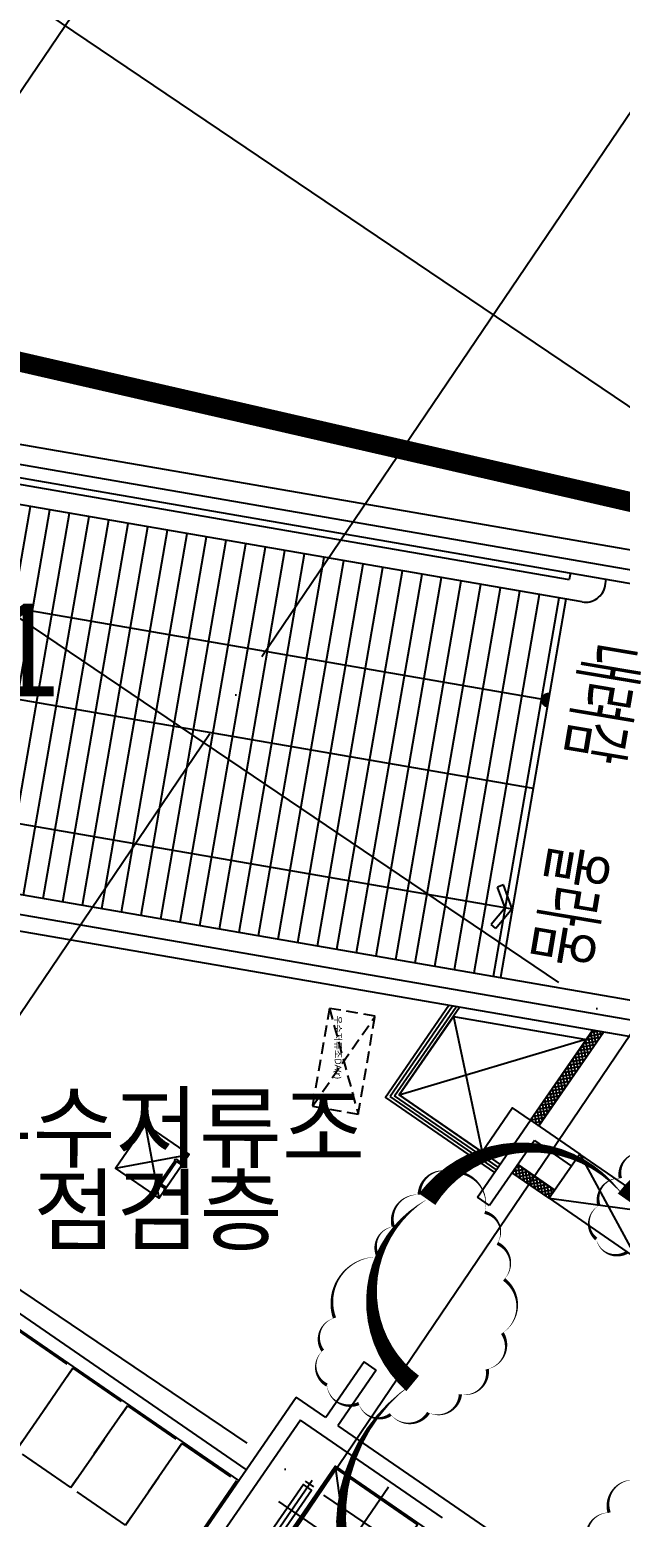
# Model space of a CAD drawing. Header units: millimetres. Extents: x -21000 to 567700, y 435000 to 850800.
# Drawn here: x 126213 to 135125, y 707680 to 730146 of the extents above; entities that cross this region are included whole.
import ezdxf
from ezdxf.enums import TextEntityAlignment as Align
from ezdxf.xclip import XClip

# ---------------------------------------------------------------- set-up
doc = ezdxf.new("R2010")
doc.units = ezdxf.units.MM
doc.header["$LTSCALE"] = 700
doc.header["$XCLIPFRAME"] = 2
for name, pattern in [('AB_Pbase$0$HIDDEN1', [0.375, 0.25, -0.125]), ('AB_Pbase$0$PHANTOMX2', [5, 2.5, -0.5, 0.5, -0.5, 0.5, -0.5]), ('AB_Pbase$0$주차장기둥$0$CEN', [62, 60, -1, 0, -1]), ('AB_Pbase$0$지하1층 동골조$0$PHANTOMX2', [5, 2.5, -0.5, 0.5, -0.5, 0.5, -0.5]), ('HIDDEN', [9.524999999999999, 6.349999999999999, -3.174999999999999])]:
    doc.linetypes.add(name, pattern=pattern)
doc.layers.get('0').update_dxf_attribs({"color": 2})
doc.layers.get('Defpoints').update_dxf_attribs({"color": 171})
for name, color, linetype, plot in [('AB_Pbase$0$AB_Pbase_지붕층_구조도void$0$DEF_TEXT', 221, 'Continuous', False), ('AB_Pbase$0$CON-102-B2F$0$DEFPOINT', 247, 'Continuous', False), ('AB_Pbase$0$Defponts', 161, 'Continuous', False), ('AB_Pbase$0$지하1층 동골조$0$Defpoints1', 235, 'Continuous', False), ('def_10', 230, 'Continuous', False)]:
    doc.layers.add(name, color=color, linetype=linetype, plot=plot)
for name, color, linetype in [('AB_Pbase$0$da-open con', 1, 'Continuous'), ('AB_Pbase$0$da-open hid', 8, 'AB_Pbase$0$HIDDEN1'), ('AB_Pbase$0$DIM', 7, 'Continuous'), ('AB_Pbase$0$DOOR', 4, 'Continuous'), ('AB_Pbase$0$ELE4', 4, 'Continuous'), ('AB_Pbase$0$ELE5', 5, 'Continuous'), ('AB_Pbase$0$ELE6', 6, 'Continuous'), ('AB_Pbase$0$ELE8', 8, 'Continuous'), ('AB_Pbase$0$elev', 6, 'Continuous'), ('AB_Pbase$0$FIN', 6, 'Continuous'), ('AB_Pbase$0$HAT', 8, 'Continuous'), ('AB_Pbase$0$SITE', 3, 'AB_Pbase$0$PHANTOMX2'), ('AB_Pbase$0$WAL', 3, 'Continuous'), ('AB_Pbase$0$경량벽체 세대창고', 4, 'HIDDEN'), ('AB_Pbase$0$경량벽체 세대창고 모듈', 4, 'HIDDEN'), ('AB_Pbase$0$주차장기둥$0$CEN_P', 244, 'AB_Pbase$0$주차장기둥$0$CEN'), ('TEXT', 3, 'Continuous')]:
    doc.layers.add(name, color=color, linetype=linetype)
doc.styles.add('AB_Pbase$0$AB_Pbase_지붕층_구조도void$0$맑은 고딕', font='malgun.ttf')
doc.styles.add('AB_Pbase$0$돋움', font='')
doc.styles.add('돋움', font='malgun.ttf')
doc.styles.get('AB_Pbase$0$돋움').set_extended_font_data('Dotum')
pattern_1 = [(99.99999999999964, (-3.783498e-10, -1.164153e-10), (-46.90146923720638, -8.269994461387533), []), (189.9999999999993, (-3.783498e-10, -1.164153e-10), (8.269994461387533, -46.90146923720638), [])]

# ---------------------------------------------------------------- blocks, each defined once
blk = doc.blocks.new('AB_Pbase$0$SITE0917')
at = {"layer": 'AB_Pbase$0$SITE', "ltscale": 4, "const_width": 300, "flags": 128}
blk.add_lwpolyline([(166790.1732479632, 14282.05638726056), (166795.5968972444, 12457.67638206482), (166803.1848831177, 9905.267065033315), (165179.4954186678, 5176.246814712882), (118538.7096557617, -54371.7266998291), (114045.5309678316, -52297.95191957056), (105315.5309677124, -48297.95191957056), (96845.53097164632, -44417.95191955566), (95855.5309677124, -43967.95191957055), (88255.53097164631, -40477.95191955566), (81075.53096771242, -37187.95191957056), (79665.5309715271, -36527.95191955567), (79665.5309715271, -36527.95191955567), (79665.5309715271, -36527.95191955567), (51295.53096783161, -23517.95191957056), (51295.53096783161, -23517.95191957056), (51295.53096783161, -23517.95191957056), (51295.53096783161, -23517.95191957056), (24885.53096783161, -11397.95191955566), (16535.53096783161, -7577.951919570566), (0, 0), (0, 0), (4267.356143951416, 9299.155206680298), (5686.531051754951, 12403.04825782776), (9895.530967831613, 21572.04808044434), (16195.5309677124, 35292.04808044434), (20267.78673700988, 44180.18893319368), (40844.60232953727, 43842.74034062029), (85590.01125540584, 33565.58349168301), (130335.4201812744, 23288.42664276063), (156238.3235588074, 14282.04807983339), (166790.1732635498, 14282.04807983339)], dxfattribs=at)
blk = doc.blocks.new('AB_Pbase$0$arrow1')
for p, q in [((0, 0), (0.2863635394951416, 0.501136194114224)), ((0.1645944608553691, 0), (0.4098949249982982, 0.4292758122501257)), ((0.2863635394951416, 0.501136194114224), (0.4104424407541958, 0.4302339648238558)), ((0, 0), (0.2863635394951416, -0.501136194114224)), ((0.1645944608553691, 0), (0.4098949249982982, -0.4292758122501257)), ((0.2863635394951416, -0.501136194114224), (0.4104424407541958, -0.4302339648238558))]:
    blk.add_line(p, q)
blk = doc.blocks.new('AB_Pbase$0$CON-102-B2F', base_point=(36980.00000017895, 677992.7942715125, 0.0001195592329746))
for p, q in [((14169.99992342881, 5019.999999637249), (14170.00000467885, 6430.000001057284)), ((14170.00000467885, 6430.000001057284), (15070.00000001478, 6430.000001057982)), ((14390.00000467896, 6210.000001050648), (14389.99992342863, 5019.999999645166)), ((14390.00000467896, 6210.000001050648), (15069.99999999994, 6210.000001050183)), ((14389.99992342863, 5019.999999645166), (14169.99992342881, 5019.999999637249)), ((14170.00000555877, 1999.99999349832), (14170.00000512594, 979.9999949032208)), ((14390.00000512664, 1999.999999645399), (14170.00000555877, 1999.99999349832)), ((14390.00000512664, 1999.999999645399), (14390.00000467896, 980.0000010579823)), ((14170.00000512594, 979.9999949032208), (13630.0000013113, 979.9999951416394)), ((13629.99999938887, -3470.000005908893), (13630.0000013113, 979.9999951416394)), ((14390.00000467896, 980.0000010579823), (19200.00000043213, 979.999992727302)), ((16480.00000034272, 729.9999939050758), (13880.00000034272, 729.9999950302299)), ((13880.00000034272, 729.9999950302299), (13879.99999928463, -1670.000004969654))]:
    blk.add_line(p, q)
blk.add_lwpolyline([(16669.99999960063, 5619.999988613766), (16670.0000000149, 6429.999988613883), (15070.00000001478, 6430.000001057982), (15069.99999961554, 5620.000001050183), (16669.99999960063, 5619.999988613766)])
at = {"layer": 'AB_Pbase$0$CON-102-B2F$0$DEFPOINT', "color": 190}
for p, q in [((15069.99999961554, 5620.000001050183), (16670.0000000149, 6429.999988613883)), ((15070.00000001478, 6430.000001057982), (16669.99999960063, 5619.999988613766))]:
    blk.add_line(p, q, dxfattribs=at)
blk = doc.blocks.new('AB_Pbase$0$CON-102-B1F')
blk.add_blockref('AB_Pbase$0$CON-102-B2F', (36980.00000017905, 677992.7942715125, 0.0001195592329746))
blk = doc.blocks.new('AB_Pbase$0$지하1층 동골조')
at = {"layer": 'AB_Pbase$0$지하1층 동골조$0$Defpoints1', "linetype": 'AB_Pbase$0$지하1층 동골조$0$PHANTOMX2', "ltscale": 2, "flags": 128}
blk.add_lwpolyline([(48251.46360779594, 68653.77477964718), (37699.61390305369, 68653.77477964578), (11796.7105255202, 77660.15334259113), (-32948.698400355, 87937.31019152899), (-77694.10732623262, 98214.46704046516), (-98271.41521916557, 98551.9237065009)], dxfattribs=at)
at = {"rotation": 325.4314069459599}
blk.add_blockref('AB_Pbase$0$CON-102-B1F', (-28489.20832186105, 76455.49488056812), dxfattribs=at)
blk = doc.blocks.new('AB_Pbase$0$세대창고')
at = {"layer": 'AB_Pbase$0$경량벽체 세대창고', "ltscale": 0.2}
blk.add_lwpolyline([(-290836.8541639593, 78445.46599133477), (-291836.8541639591, 78445.46599134662), (-291836.8541639527, 79945.46599134662), (-290836.8541639527, 79945.46599133474)], close=True, dxfattribs=at)
blk = doc.blocks.new('AB_Pbase$0$0228_REV.')
at = {"layer": 'AB_Pbase$0$경량벽체 세대창고 모듈', "rotation": 325.4095001473409}
for p in [(524258.5362106119, 372091.3618941929), (525081.7667213709, 371523.6546402385), (525904.9972320963, 370955.9473862846), (526728.2277428273, 370388.2401323229)]:
    blk.add_blockref('AB_Pbase$0$세대창고', p, dxfattribs=at)
blk = doc.blocks.new('AB_Pbase$0$AB_Pbase_지하1층_골조')
for p, q in [((92207.95521330801, 729745.9456015388), (136569.1705463973, 722069.2268561508)), ((92347.84093889553, 729417.279521421), (136518.0157759783, 721773.6203787783)), ((136265.9565876761, 715017.6425826824), (110342.7078249903, 719503.6668651307)), ((136169.2774494375, 714780.6572448764), (110457.7681745141, 719230.0399593342)), ((129367.3689204605, 708234.2357474309), (122211.6100509761, 713164.8761743392)), ((129480.8474112749, 708398.9252495811), (124223.2184644049, 712021.6685963054))]:
    blk.add_line(p, q)
blk = doc.blocks.new('AB_Pbase$0$주차장기둥$0$cen 1bl 지하')
at = {"layer": 'AB_Pbase$0$주차장기둥$0$CEN_P', "color": 5}
for p, q in [((60395.31498731614, -13615.19367801305), (70944.8642265325, 105261.074805371)), ((68164.7808194747, -14304.68674005009), (78714.33005873114, 104571.5817433395)), ((75934.24665165867, -14994.179802055), (86483.79589088308, 103882.088681316)), ((-2236.374628295656, 85337.81964996688), (141910.4178778781, 72545.6643727026)), ((-2925.86769031419, 77568.35381777538), (141220.9248158513, 64776.19854054134)), ((-3668.398680170533, 69201.23676777026), (140478.3938260027, 56409.08149050641))]:
    blk.add_line(p, q, dxfattribs=at)
blk = doc.blocks.new('AB_Pbase$0$주차장기둥')
at = {"rotation": 1.99999810188403}
blk.add_blockref('AB_Pbase$0$주차장기둥$0$cen 1bl 지하', (-253925.7830964138, 27513.87086453778), dxfattribs=at)
blk = doc.blocks.new('AB_Pbase$0$AB_Pbase_지붕층_구조도void')
for p, q in [((81354.52716172439, -21685.6282787465), (81788.50175680057, -23283.0217965839)), ((81098.75330960518, -23163.66066559451), (82044.27560892, -21804.98940973589))]:
    blk.add_line(p, q)
blk.add_lwpolyline([(82044.27560892, -21804.98940973589), (81354.52716172439, -21685.6282787465), (81098.75330960518, -23163.66066559451), (81788.50175680057, -23283.0217965839)], close=True)
at = {"layer": 'AB_Pbase$0$AB_Pbase_지붕층_구조도void$0$DEF_TEXT', "style": 'AB_Pbase$0$AB_Pbase_지붕층_구조도void$0$맑은 고딕'}
blk.add_text('우수저류조DA(r)', height=99.99999999999991, rotation=269.9999999966649, dxfattribs=at).set_placement((81435.66592605018, -21796.71164492029))
blk = doc.blocks.new('AB_Pbase$0$AB_Pbase_지하1층_구조도void', base_point=(49381.21374515444, 737051.3589096147))
for p, q in [((133041.0355013919, 713195.8019200068), (131789.4641328921, 714058.1910109862)), ((128164.0336058386, 712497.8041278446), (127959.1895605138, 713610.4760997645)), ((127505.2755972169, 712951.7180911422), (128617.9475691382, 713156.562136467))]:
    blk.add_line(p, q)
for points in [[(131789.4641328922, 714058.191010986), (132607.1312044121, 715244.8580344722), (134614.4336397566, 714897.4938769311), (133772.4062606686, 713675.4729967219), (133500.6154863906, 713862.7829357187), (133041.0355013919, 713195.8019200068)], [(132607.1312044121, 715244.8580344722), (133041.0355013919, 713195.8019200068)], [(131789.4641328922, 714058.191010986), (134620.7628817519, 714906.6794036953)]]:
    blk.add_lwpolyline(points)
blk.add_lwpolyline([(127959.1895605142, 713610.4760997667), (128617.9475691382, 713156.562136467), (128164.0336058395, 712497.8041278438), (127505.2755972154, 712951.7180911434)], close=True)
blk = doc.blocks.new('AB_Pbase$0$실명')
at = {"layer": 'AB_Pbase$0$Defponts', "style": 'AB_Pbase$0$돋움'}
blk.add_text('램프#1', height=1400, rotation=8.537736463e-07, dxfattribs=at).set_placement((144901.079681312, -110047.1152500491), align=Align.MIDDLE)
for s, p in [('우수저류조', (146010.1898218861, -117780.9179024911)), ('점검층', (147276.9729041776, -119027.1901870882))]:
    blk.add_text(s, height=999.9999999999994, rotation=359.9315350211501, dxfattribs=at).set_placement(p)
blk = doc.blocks.new('AB_Pbase$0$ELEV-17', base_point=(816430.8164222648, 396511.9642680436))
at = {"layer": 'AB_Pbase$0$elev'}
for p, q in [((816430.8164242049, 398029.2442773521), (816430.8164219287, 399270.244277352)), ((815900.8164225239, 399011.9642684693), (815875.8164227435, 399011.9642684823)), ((816930.8164224942, 399011.9642680437), (815930.816422494, 399011.9642680437)), ((816960.8164225222, 399011.9642679747), (816985.8164225898, 399011.9642679707)), ((815505.8164257538, 397188.2442756526), (817355.8164226632, 398870.2442790496)), ((817355.816425754, 397188.2442790515), (815505.8164226634, 398870.2442756526)), ((815900.816422496, 398961.9642684694), (815875.8164227178, 398961.9642684851)), ((816930.8164224942, 398961.9642680438), (815930.816422494, 398961.9642680438)), ((816430.8164226396, 398883.2442773521), (816430.8164225664, 398923.244277354)), ((816430.8164227774, 398808.2442773539), (816430.8164227039, 398848.244277354)), ((816960.816422496, 398961.9642679766), (816985.8164225674, 398961.9642679679)), ((816430.8164242049, 398029.2442773521), (815305.8164242086, 398029.2442752855)), ((816430.8164242049, 398029.2442773521), (816430.8164264886, 396788.2442773522)), ((816430.8164242049, 398029.2442773521), (817555.8164242049, 398029.2442794171)), ((816980.8164260567, 397023.2442783625), (815845.8164260567, 397023.2442762773)), ((815945.8164261907, 396948.244276461), (815945.8164259152, 397098.244276461)), ((816915.8164259192, 397098.2442782451), (816915.8164261945, 396948.2442782432))]:
    blk.add_line(p, q, dxfattribs=at)
for points in [[(815903.8164224941, 398964.9642680437), (815927.8164224941, 398964.9642680437), (815927.8164224941, 399008.9642680437), (815903.8164224941, 399008.9642680437), (815903.8164224941, 398996.9642680437), (815900.8164224941, 398996.9642680437), (815900.8164224941, 399011.9642680437), (815930.816422494, 399011.9642680437), (815930.816422494, 398961.9642680438), (815900.8164224941, 398961.9642680438), (815900.8164224941, 398976.9642680438), (815903.8164224941, 398976.9642680438)], [(816957.816422494, 398964.9642680437), (816933.816422494, 398964.9642680437), (816933.816422494, 399008.9642680437), (816957.816422494, 399008.9642680437), (816957.816422494, 398996.9642680437), (816960.8164224941, 398996.9642680437), (816960.8164224941, 399011.9642680437), (816930.8164224942, 399011.9642680437), (816930.8164224942, 398961.9642680438), (816960.8164224941, 398961.9642680438), (816960.8164224941, 398976.9642680438), (816957.816422494, 398976.9642680438)], [(815885.816422595, 398883.2442763453), (816975.8164226733, 398883.24427821), (816975.8164226033, 398923.24427821), (815885.8164225213, 398923.2442763454)], [(816965.8164227374, 398848.2442781916), (816965.8164228147, 398808.2442781879), (815905.8164227325, 398808.2442763804), (815905.8164226593, 398848.2442763802)], [(816005.8164261945, 396948.2442765713), (816005.816425919, 397098.2442765732), (816855.8164259151, 397098.2442781348), (816855.8164261945, 396948.2442781348)]]:
    blk.add_lwpolyline(points, close=True, dxfattribs=at)
for points in [[(815935.8164226409, 398858.2442764371), (815945.816422641, 398858.2442764554), (815945.8164226187, 398870.2442764554), (815505.8164226634, 398870.2442756526), (815505.8164257538, 397188.2442756526), (817355.816425754, 397188.2442790515), (817355.8164226632, 398870.2442790496), (816915.8164226969, 398870.2442780996), (816915.816422719, 398858.2442780978), (816925.8164227228, 398858.2442781181), (816915.816422719, 398858.2442780978)], [(815935.816422751, 398798.2442764371), (815945.8164227514, 398798.2442764554), (815945.816422907, 398713.2442764554), (815530.816422952, 398713.2442756987), (815530.8164257077, 397213.2442756987), (817330.8164257077, 397213.2442790075), (817330.8164229519, 398713.2442790056), (816915.8164229889, 398713.2442780961), (816915.8164228331, 398798.2442780996), (816925.8164228258, 398798.2442781201)]]:
    blk.add_lwpolyline(points, dxfattribs=at)
at = {"layer": 'Defpoints'}
for p, q in [((815875.8164224921, 399011.9642696492), (815825.8164197345, 399211.9642680437)), ((816985.8164224924, 399011.9642696492), (817035.816424495, 399211.9642680437)), ((815875.8164224921, 398961.9642696494), (815875.8164224921, 399011.9642696492)), ((816985.8164224924, 399011.9642696492), (816985.816422496, 398961.9642696494))]:
    blk.add_line(p, q, dxfattribs=at)
blk = doc.blocks.new('AB_Pbase$0$CO_102-2-B_B1')
at = {"xscale": -0.9999999999999998, "rotation": 270}
blk.add_blockref('AB_Pbase$0$ELEV-17', (-4919.999999999942, 1449.999999998486), dxfattribs=at)
blk = doc.blocks.new('AB_Pbase$0$C79BC3B90')
at = {"layer": 'AB_Pbase$0$DOOR', "color": 9}
for p, q in [((-3663.718888700009, 1105.52219428122), (-753.7188887074298, 1105.522194191813)), ((-773.7188887074587, 1060.522194176912), (-3643.718888707445, 1060.522194266319))]:
    blk.add_line(p, q, dxfattribs=at)
at = {"layer": 'AB_Pbase$0$DOOR'}
for points in [[(-3708.718888707474, 1080.52219428122), (-3708.718888714911, 1060.522194266319), (-3678.718888700024, 1060.52219428122), (-3678.718888714895, 1105.52219428122), (-3663.718888700009, 1105.52219428122), (-3663.718888700009, 1260.522194266319), (-3708.718888714911, 1260.522194266319), (-3708.718888707474, 1240.52219428122)], [(-708.7188887149096, 1080.522194176912), (-708.7188887074298, 1060.522194206714), (-738.7188887149243, 1060.522194191813), (-738.7188887149096, 1105.522194176912), (-753.7188887074298, 1105.522194191813), (-753.7188887000084, 1260.522194206714), (-708.718888707459, 1260.522194176912), (-708.718888714895, 1240.522194176912)], [(-3678.718888700024, 1060.52219428122), (-3643.718888707445, 1060.522194266319), (-3643.718888759613, -409.4778057336807), (-3678.718888759613, -409.4778057336807), (-3678.718888700024, 1060.52219428122)], [(-738.7188887149243, 1060.522194191813), (-773.7188887074587, 1060.522194176912), (-773.7188887521477, -409.4778058081863), (-738.7188887521768, -409.4778058081863), (-738.7188887149243, 1060.522194191813)]]:
    blk.add_lwpolyline(points, dxfattribs=at)
at = {"layer": 'AB_Pbase$0$DOOR', "color": 9}
for centre, start, end in [((-3678.718888700024, 1060.52219428122), 270.0000000008338, 0), ((-738.7188887149243, 1060.522194191813), 180, 270.0000000008338)]:
    blk.add_arc(centre, 1470.000000000465, start, end, dxfattribs=at)
at = {"layer": 'Defpoints'}
for p, q in [((-3718.71888870001, 1260.522194266319), (-3718.718888714895, 1060.52219428122)), ((-698.7188887149385, 1260.522194191813), (-698.7188887149096, 1060.522194191813))]:
    blk.add_line(p, q, dxfattribs=at)
blk = doc.blocks.new('AB_Pbase')
at = {"layer": 'AB_Pbase$0$ELE8'}
h = blk.add_hatch(dxfattribs=at)
h.set_pattern_fill('_USER', color=256, scale=299.9999999999992, angle=80.18218399107153, pattern_type=0)
h.set_pattern_definition([(80.18218399107128, (111828.0467169323, 718942.1698028), (-295.6064773618482, 51.15477046883727), [])])
h.paths.add_polyline_path([(112939.7547377149, 725346.4126260886), (124699.3600135626, 723311.4101670699), (124634.9841054258, 723221.0641589464), (134304.9050137813, 721547.6820671716), (133315.9100323882, 715832.6076459298), (111930.3562574859, 719533.3827575749)])
at = {"layer": 'AB_Pbase$0$HAT'}
h = blk.add_hatch(dxfattribs=at)
h.set_pattern_fill('NET', color=256, scale=14.99999999999998, angle=100)
h.set_pattern_definition(pattern_1)
h.paths.add_polyline_path([(133772.4299102207, 713675.5074519207), (133895.9470357768, 713590.398577125), (134870.9059650178, 715005.3407349607), (134708.1517131283, 715033.5053964406)])
h = blk.add_hatch(dxfattribs=at)
h.set_pattern_fill('NET', color=256, scale=14.99999999999998, angle=100)
h.set_pattern_definition(pattern_1)
h.paths.add_polyline_path([(134053.9447787659, 712497.8617623632), (134139.0536468029, 712621.3788890142), (133579.1093433092, 713007.205754816), (133494.0004751566, 712883.688628256)])
at = {"layer": 'AB_Pbase$0$DIM'}
for points in [[(112658.4021418631, 723720.5690646772), (134040.6039881435, 720020.374004126)], [(112112.7512408458, 720567.4333090791), (133494.9530994317, 716867.2382462173)]]:
    blk.add_lwpolyline(points, dxfattribs=at)
at = {"layer": 'AB_Pbase$0$DIM', "const_width": 99.99999999999984}
blk.add_lwpolyline([(134026.6707443921, 719959.4148214157, -1), (134054.5372317528, 720081.3331866574, -1)], format="xyb", dxfattribs=at)
at = {"layer": 'AB_Pbase$0$ELE5'}
for p, q in [((132592.3464316884, 715399.6459924877), (131650.3801296511, 714032.5855019819)), ((131719.9221278964, 714045.3882548141), (132646.5978489896, 715390.2577719913)), ((133256.1027333781, 712926.1702455728), (131650.3801296511, 714032.5855019819)), ((133284.4723584387, 712967.3426194891), (131719.9221278964, 714045.3882548141))]:
    blk.add_line(p, q, dxfattribs=at)
at = {"layer": 'AB_Pbase$0$ELE5', "ltscale": 1500}
for p, q in [((128173.3364324503, 712731.6112433875), (128402.7828513286, 713064.6031277743)), ((128193.9226202206, 712717.426432035), (128423.3690390986, 713050.4183164223)), ((128427.6980215297, 713051.2152865048), (128507.4797963519, 712996.242047264)), ((128441.8828328819, 713071.8014742744), (128521.6646077045, 713016.8282350334)), ((128180.5347789501, 712692.5112618342), (128260.3165537723, 712637.5380226001)), ((128194.7195903035, 712713.0974496044), (128274.5013651255, 712658.1242103704))]:
    blk.add_line(p, q, dxfattribs=at)
for centre in [(128421.9343570636, 713070.3667922396), (128174.7711144847, 712711.6627675697)]:
    blk.add_circle(centre, 19.99999999999997, dxfattribs=at)
at = {"layer": 'AB_Pbase$0$ELE6'}
for p, q in [((134551.242726224, 721505.0532721896), (124634.9841054258, 723221.0641589464)), ((134898.0067186224, 721749.5208448919), (134915.0555629161, 721848.0404698862))]:
    blk.add_line(p, q, dxfattribs=at)
blk.add_arc((134602.3909358476, 721800.6690550161), 300.0080506265516, 260.1837214402895, 350.1837214844201, dxfattribs=at)
at = {"layer": 'AB_Pbase$0$ELE8', "color": 6, "ltscale": 0.5}
blk.add_line((106070.846394765, 720547.3724524529), (135675.9467626082, 715424.2028856153), dxfattribs=at)
for points in [[(134304.905010451, 721547.6820718048), (133315.9100545979, 715832.6077918122)], [(122768.0776360587, 720601.0227188468), (133810.407532485, 718690.144931853)]]:
    blk.add_lwpolyline(points, dxfattribs=at)
at = {"layer": 'AB_Pbase$0$ELE8'}
for points in [[(132538.0950143875, 715409.0342129841), (131580.8381314061, 714019.7827491492), (133227.733108317, 712884.9978716566)], [(132700.8492662907, 715380.8695514948), (131789.4641261414, 714058.1910076468), (133312.8419834997, 713008.5149934057)]]:
    blk.add_lwpolyline(points, dxfattribs=at)
at = {"layer": 'AB_Pbase$0$FIN'}
for p, q in [((92441.09808926652, 729198.1688012928), (136483.9126014212, 721576.549390436)), ((124828.1118285833, 723492.1021815548), (134356.0597806901, 721843.2885473517)), ((134373.1113708405, 721941.824039847), (134356.0597806901, 721843.2885473517))]:
    blk.add_line(p, q, dxfattribs=at)
at = {"layer": 'AB_Pbase$0$WAL'}
blk.add_lwpolyline([(133772.4299102207, 713675.5074519207), (133895.9470357768, 713590.398577125), (134870.9059650178, 715005.3407349607), (134708.1517131283, 715033.5053964406)], close=True, dxfattribs=at)
blk.add_lwpolyline([(133494.0004751566, 712883.688628256), (133579.1093433092, 713007.205754816), (134139.0536468035, 712621.3788890142), (134053.944778756, 712497.8617623504), (133494.0004752607, 712883.6886281834)], dxfattribs=at)
for name, p, rotation in [('AB_Pbase$0$AB_Pbase_지하1층_골조', (-6.7507498898e-06, -3.3393152989e-06), 359.9999999999999), ('AB_Pbase$0$주차장기둥', (231892.5219283827, 539971.4727125298), 329.0000000345588), ('AB_Pbase$0$0228_REV.', (-203355.4812389409, 106915.8689109765), 359.9999999999992), ('AB_Pbase$0$지하1층 동골조', (146945.0535187308, 639965.19614713), 359.9999999999994), ('AB_Pbase$0$SITE0917', (28406.34386310187, 694336.9228469435), 359.9999999999983), ('AB_Pbase$0$실명', (-21011.03483529872, 830849.9783711426), 359.9999999999999)]:
    blk.add_blockref(name, p, dxfattribs=dict(rotation=rotation))
at = {"xscale": -1, "rotation": 235.4314052912761}
blk.add_blockref('AB_Pbase$0$C79BC3B90', (137384.5790969576, 709630.5777877066), dxfattribs=at)
at = {"layer": 'AB_Pbase$0$da-open con', "rotation": 359.9999999999999}
blk.add_blockref('AB_Pbase$0$AB_Pbase_지하1층_구조도void', (49381.21373840371, 737051.3589062752), dxfattribs=at)
at = {"layer": 'AB_Pbase$0$da-open hid', "rotation": 359.9999999999999}
blk.add_blockref('AB_Pbase$0$AB_Pbase_지붕층_구조도void', (49380.8503567032, 737051.5891774172), dxfattribs=at)
at = {"layer": 'AB_Pbase$0$DIM', "xscale": -666.66666666698, "yscale": 666.6666666666546, "zscale": 666.6666666666667, "rotation": 350.1821762195306}
blk.add_blockref('AB_Pbase$0$arrow1', (133494.9530994101, 716867.238246174), dxfattribs=at)
at = {"layer": 'AB_Pbase$0$ELE4', "rotation": 325.4314069210062}
blk.add_blockref('AB_Pbase$0$CO_102-2-B_B1', (132970.7819725738, 704087.5848314468), dxfattribs=at)

msp = doc.modelspace()

# ---------------------------------------------------------------- block references
ref = msp.add_blockref('AB_Pbase', (1.00299076e-08, -1.3533281e-09))
XClip(ref).set_block_clipping_path([(-1.50175765e-08, 445500.00000001484), (493845.7187941075, 839949.3912975936)])

# ---------------------------------------------------------------- next in the draw order: linework, layer by layer
at = {"layer": 'def_10'}
for points in [[(135479.065475346, 713183.6109888245, 0, 50, 0.52056705), (135126.0764709315, 712800.6243881388, 0, 50, 0.52056705), (135126.0764709315, 712800.6243881388, 0, 50, 0.52056705), (134803.3473372306, 712387.4031108205, 0, 50, 0.52056705), (134803.3473372306, 712387.4031108205, 0, 50, 0.52056705), (134763.0056007881, 711883.4754652701, 0, 50, 0.52056705), (134763.0056007881, 711883.4754652701, 0, 50, 0.52056705), (135226.933190959, 711681.9039393831, 0, 50, 0.52056705)], [(138150.1556478753, 707648.5630016238, 0, 50, 0.52056705), (138314.8721139268, 708193.0350445543, 0, 50, 0.52056705), (138314.8721139268, 708193.0350445545, 0, 50, 0.52056705), (138352.8872659705, 708712.1829151775, 0, 50, 0.52056705), (138352.8872659705, 708712.1829151775, 0, 50, 0.52056705), (137884.068614935, 709383.2781579769, 0, 50, 0.52056705), (137377.239569698, 709243.9928719546, 0, 50, 0.52056705), (137377.239569698, 709243.9928719546, 0, 50, 0.52056705), (136845.0702616586, 709092.0478381142, 0, 50, 0.52056705), (136845.0702616586, 709092.0478381142, 0, 50, 0.52056705), (136376.2516106232, 708864.1302873535, 0, 50, 0.52056705), (136376.2516106232, 708864.1302873535, 0, 50, 0.52056705), (135920.1030909889, 708572.8999674905, 0, 50, 0.52056705), (135920.1030909889, 708572.8999674905, 0, 50, 0.52056705), (135337.2484995057, 708243.6833891678, 0, 50, 0.52056705), (135337.2484995057, 708243.6833891678, 0, 50, 0.52056705), (134957.1302839578, 707749.8596908511, 0, 50, 0.52056705), (134957.1302839578, 707749.8596908511, 0, 50, 0.52056705), (134640.3579675737, 707294.0222509942, 0, 50, 0.52056705)]]:
    msp.add_lwpolyline(points, format="xyseb", dxfattribs=at)
msp.add_lwpolyline([(132573.3185695507, 712892.6355475197, 0, 50, 0.52056705), (132091.8297871142, 712550.7568830433, 0, 50, 0.52056705), (132091.8297871142, 712550.7568830433, 0, 50, 0.52056705), (131699.0366823249, 712069.59527088, 0, 50, 0.52056705), (131699.0366823249, 712069.59527088, 0, 50, 0.52056705), (131470.9648014284, 711613.7578310231, 0, 50, 0.52056705), (131470.9648014284, 711613.7578310231, 0, 50, 0.52056705), (130812.0846636989, 710689.4208651569, 0, 50, 0.52056705), (130812.0846636989, 710689.4208651569, 0, 50, 0.52056705), (130634.6933084051, 710195.5971668398, 0, 50, 0.52056705), (130634.6933084051, 710195.5971668398, 0, 50, 0.52056705), (130698.0487232511, 709676.4492962162, 0, 50, 0.52056705), (130698.0487232511, 709676.4492962162, 0, 50, 0.52056705), (131179.5375056867, 709397.8834008421, 0, 50, 0.52056705), (131179.5375056867, 709397.8834008421, 0, 50, 0.52056705), (131661.0262881224, 709233.273942513, 0, 50, 0.52056705), (131661.0262881224, 709233.273942513, 0, 50, 0.52056705), (132231.2059903643, 709258.5981148197, 0, 50, 0.52056705), (132231.2059903643, 709258.5981148197, 0, 50, 0.52056705), (132712.6947728, 709537.166348529, 0, 50, 0.52056705), (132712.6947728, 709537.166348529, 0, 50, 0.52056705), (133118.1580089903, 709917.0312714656, 0, 50, 0.52056705), (133118.1580089903, 709917.0312714656, 0, 50, 0.52056705), (133346.234647728, 710461.5033143959, 0, 50, 0.52056705), (133346.234647728, 710461.5033143959, 0, 50, 0.52056705), (133371.5749105294, 711271.8815048822, 0, 50, 0.52056705), (133371.5749105294, 711271.8815048822, 0, 50, 0.52056705), (133270.2091014818, 711816.3535478124, 0, 50, 0.52056705), (133270.2091014818, 711816.3535478124, 0, 50, 0.52056705), (133080.1476147878, 712284.8530738228, 0, 50, 0.52056705), (133080.1476147878, 712284.8530738228, 0, 50, 0.52056705)], format="xyseb", close=True, dxfattribs=at)
at = {"layer": 'Defpoints'}
msp.add_lwpolyline([(131992.7564475773, 705548.8901840551, 0, 300, 0.52056705), (134992.7564475773, 705548.8901840551, 0, 300, 0.52056705), (137992.7564475773, 705548.8901840551, 0, 300, 0.52056705), (139134.7860894453, 707406.8605421868, 0, 300, 0.52056705), (139134.7860894453, 710406.8605421869, 0, 300, 0.52056705), (138210.8971731388, 712482.9716258803, 0, 300, 0.52056705), (135210.8971731388, 712482.9716258803, 0, 300, 0.52056705), (132210.8971731388, 712482.9716258803, 0, 300, 0.52056705), (131992.7564475773, 709701.1123514419, 0, 300, 0.52056705)], format="xyseb", close=True, dxfattribs=at)

# ---------------------------------------------------------------- next in the draw order: texts
at = {"layer": 'TEXT', "style": '돋움', "width": 0.6}
for s, p in [('내려감', (134872.4152525484, 719982.3236735408)), ('올라옴', (134371.2034497454, 716908.1146450881))]:
    msp.add_text(s, height=799.9999999999994, rotation=260.4260436165864, dxfattribs=at).set_placement(p, align=Align.MIDDLE_CENTER)

doc.saveas('drawing.dxf')
